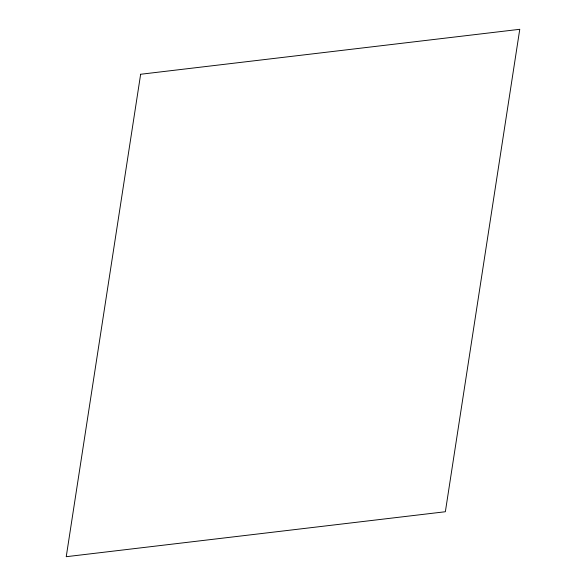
<?xml version="1.0" encoding="UTF-8"?>
<svg xmlns="http://www.w3.org/2000/svg" width="586" height="586" viewBox="0 0 586 586"><rect width="100%" height="100%" fill="white"/><g stroke="black" fill="none" stroke-linecap="round" stroke-linejoin="round"><path stroke-width="0.88" d="M140.64 74.261L66.233 556.7L445.36 511.739L519.767 29.3L140.64 74.261"/></g></svg>
